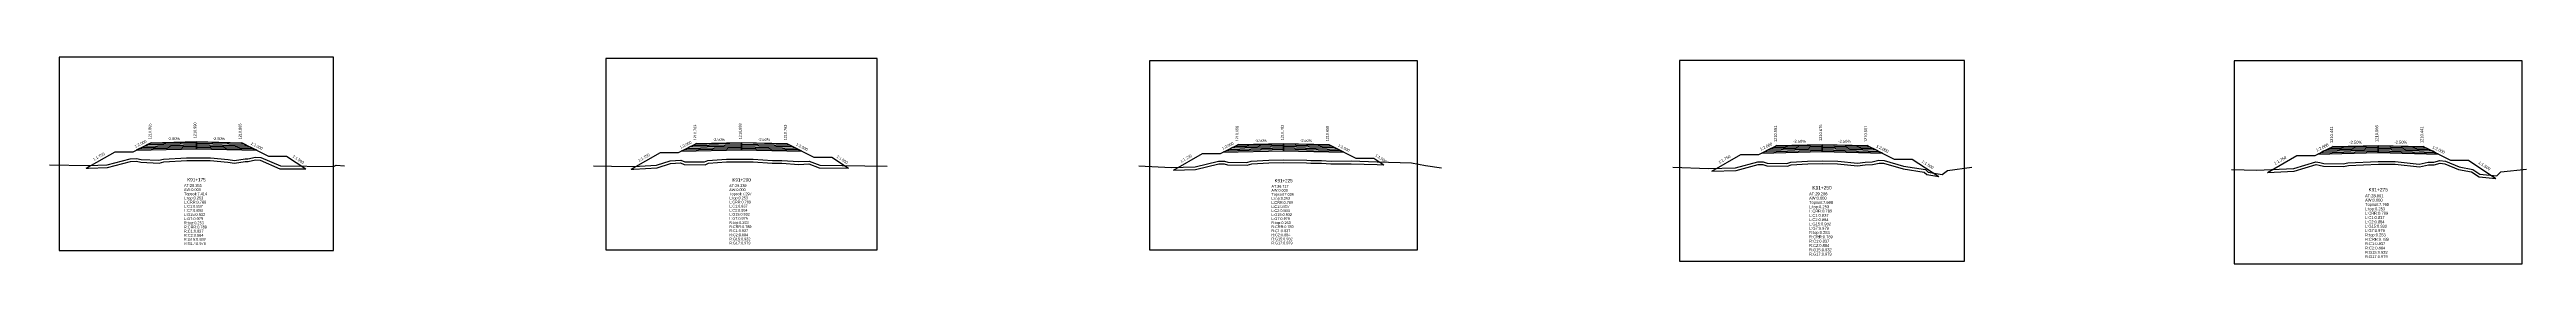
# Model space of a CAD drawing. Extents: x -7 to 78429, y 1189 to 1262.
# Drawn here: x 13505.5 to 13780.1, y 1197.4 to 1220.4 of the extents above; entities that cross this region are included whole.
import ezdxf
from ezdxf.enums import TextEntityAlignment as Align

# ---------------------------------------------------------------- set-up
doc = ezdxf.new("R2010")
doc.units = 0

msp = doc.modelspace()

# ---------------------------------------------------------------- linework, layer by layer
at = {"layer": 'A4_BORDER', "color": 7}
for points in [[(13506.58, 1198.883), (13536.998, 1198.883), (13536.998, 1220.391), (13506.58, 1220.391), (13506.58, 1198.883)], [(13567.177, 1198.952), (13597.273, 1198.952), (13597.273, 1220.232), (13567.177, 1220.232), (13567.177, 1198.952)], [(13627.458, 1198.972), (13657.158, 1198.972), (13657.158, 1219.972), (13627.458, 1219.972), (13627.458, 1198.972)], [(13686.21, 1197.686), (13717.792, 1197.686), (13717.792, 1220.016), (13686.21, 1220.016), (13686.21, 1197.686)], [(13747.687, 1197.391), (13779.615, 1197.391), (13779.615, 1219.965), (13747.687, 1219.965), (13747.687, 1197.391)]]:
    msp.add_lwpolyline(points, dxfattribs=at)
at = {"layer": 'CLEAR_GROUND', "color": 8}
for points in [[(13509.582, 1208.032), (13509.821, 1208.028), (13511.948, 1208.122), (13514.494, 1208.782), (13515.134, 1208.823), (13515.624, 1208.696), (13517.656, 1208.609), (13518.185, 1208.755), (13520.716, 1208.902), (13521.801, 1208.903), (13523.333, 1208.897), (13525.259, 1208.691), (13526.006, 1208.601), (13527.21, 1208.779), (13527.537, 1208.787), (13528.35, 1208.955), (13528.871, 1208.943), (13531.038, 1207.982), (13533.916, 1207.947)], [(13570, 1207.92), (13570.278, 1207.913), (13572.855, 1208.064), (13574.357, 1208.55), (13575.454, 1208.636), (13575.859, 1208.458), (13578.192, 1208.426), (13578.556, 1208.582), (13580.567, 1208.729), (13582.246, 1208.753), (13583.505, 1208.736), (13585.626, 1208.599), (13586.681, 1208.586), (13588.573, 1208.462), (13589.682, 1208.514), (13590.835, 1208.084), (13594.076, 1208.029)], [(13630.095, 1207.822), (13632.558, 1207.882), (13635.138, 1208.525), (13635.71, 1208.515), (13636.105, 1208.423), (13638.278, 1208.367), (13638.778, 1208.528), (13640.691, 1208.63), (13642.326, 1208.676), (13644.857, 1208.632), (13645.337, 1208.594), (13646.505, 1208.608), (13647.557, 1208.53), (13649.808, 1208.537), (13652.683, 1208.437), (13653.421, 1208.416)], [(13689.795, 1207.719), (13692.467, 1207.778), (13694.917, 1208.429), (13695.442, 1208.429), (13695.888, 1208.313), (13698.159, 1208.256), (13698.596, 1208.394), (13700.41, 1208.525), (13702.017, 1208.543), (13703.723, 1208.514), (13705.932, 1208.3), (13706.794, 1208.42), (13707.606, 1208.433), (13708.329, 1208.611), (13708.824, 1208.594), (13710.983, 1207.951), (13713.322, 1207.608), (13713.612, 1207.326), (13714.933, 1207.096)], [(13751.377, 1207.57), (13754.357, 1207.696), (13756.765, 1208.429), (13757.128, 1208.39), (13757.595, 1208.272), (13759.821, 1208.208), (13760.349, 1208.346), (13763.67, 1208.478), (13765.519, 1208.471), (13768.23, 1208.177), (13769.22, 1208.414), (13769.856, 1208.411), (13770.507, 1208.595), (13771.023, 1208.536), (13772.561, 1207.906), (13774.015, 1207.616), (13774.829, 1207.092), (13776.706, 1206.904)]]:
    msp.add_lwpolyline(points, dxfattribs=at)
at = {"layer": 'DESIGN_ROAD_TRIMMED', "color": 1}
for points in [[(13509.582, 1208.032), (13512.789, 1209.865), (13514.789, 1209.865), (13516.789, 1210.865), (13516.789, 1210.865), (13516.684, 1210.812), (13516.684, 1210.812), (13516.368, 1210.654), (13516.368, 1210.654), (13516.053, 1210.497), (13516.053, 1210.497), (13515.737, 1210.339), (13515.737, 1210.339), (13515.421, 1210.181), (13515.421, 1210.181), (13515.105, 1210.023), (13521.789, 1210.19), (13521.789, 1210.34), (13521.789, 1210.34), (13521.789, 1210.49), (13521.789, 1210.49), (13521.789, 1210.64), (13521.789, 1210.64), (13521.789, 1210.79), (13521.789, 1210.79), (13521.789, 1210.94), (13521.789, 1210.94), (13521.789, 1210.99), (13521.789, 1210.99), (13521.789, 1210.99), (13521.789, 1210.99), (13521.789, 1210.99), (13521.789, 1210.94), (13521.789, 1210.94), (13521.789, 1210.79), (13521.789, 1210.79), (13521.789, 1210.64), (13521.789, 1210.64), (13521.789, 1210.49), (13521.789, 1210.49), (13521.789, 1210.34), (13521.789, 1210.34), (13521.789, 1210.19), (13528.474, 1210.023), (13528.158, 1210.181), (13528.158, 1210.181), (13527.842, 1210.339), (13527.842, 1210.339), (13527.526, 1210.497), (13527.526, 1210.497), (13527.21, 1210.654), (13527.21, 1210.654), (13526.895, 1210.812), (13526.895, 1210.812), (13526.789, 1210.865), (13526.789, 1210.865), (13529.789, 1209.365), (13531.789, 1209.365), (13533.916, 1207.947)], [(13570, 1207.92), (13573.225, 1209.763), (13575.225, 1209.763), (13577.225, 1210.763), (13577.225, 1210.763), (13577.12, 1210.71), (13577.12, 1210.71), (13576.804, 1210.552), (13576.804, 1210.552), (13576.488, 1210.395), (13576.488, 1210.395), (13576.172, 1210.237), (13576.172, 1210.237), (13575.857, 1210.079), (13575.857, 1210.079), (13575.541, 1209.921), (13582.225, 1210.088), (13582.225, 1210.238), (13582.225, 1210.238), (13582.225, 1210.388), (13582.225, 1210.388), (13582.225, 1210.538), (13582.225, 1210.538), (13582.225, 1210.688), (13582.225, 1210.688), (13582.225, 1210.838), (13582.225, 1210.838), (13582.225, 1210.888), (13582.225, 1210.888), (13582.225, 1210.888), (13582.225, 1210.888), (13582.225, 1210.888), (13582.225, 1210.838), (13582.225, 1210.838), (13582.225, 1210.688), (13582.225, 1210.688), (13582.225, 1210.538), (13582.225, 1210.538), (13582.225, 1210.388), (13582.225, 1210.388), (13582.225, 1210.238), (13582.225, 1210.238), (13582.225, 1210.088), (13588.909, 1209.921), (13588.593, 1210.079), (13588.593, 1210.079), (13588.278, 1210.237), (13588.278, 1210.237), (13587.962, 1210.395), (13587.962, 1210.395), (13587.646, 1210.552), (13587.646, 1210.552), (13587.33, 1210.71), (13587.33, 1210.71), (13587.225, 1210.763), (13587.225, 1210.763), (13590.225, 1209.263), (13592.225, 1209.263), (13594.076, 1208.029)], [(13630.095, 1207.822), (13633.308, 1209.658), (13635.308, 1209.658), (13637.308, 1210.658), (13637.308, 1210.658), (13637.203, 1210.605), (13637.203, 1210.605), (13636.887, 1210.447), (13636.887, 1210.447), (13636.571, 1210.29), (13636.571, 1210.29), (13636.255, 1210.132), (13636.255, 1210.132), (13635.94, 1209.974), (13635.94, 1209.974), (13635.624, 1209.816), (13642.308, 1209.983), (13642.308, 1210.133), (13642.308, 1210.133), (13642.308, 1210.283), (13642.308, 1210.283), (13642.308, 1210.433), (13642.308, 1210.433), (13642.308, 1210.583), (13642.308, 1210.583), (13642.308, 1210.733), (13642.308, 1210.733), (13642.308, 1210.783), (13642.308, 1210.783), (13642.308, 1210.783), (13642.308, 1210.783), (13642.308, 1210.783), (13642.308, 1210.733), (13642.308, 1210.733), (13642.308, 1210.583), (13642.308, 1210.583), (13642.308, 1210.433), (13642.308, 1210.433), (13642.308, 1210.283), (13642.308, 1210.283), (13642.308, 1210.133), (13642.308, 1210.133), (13642.308, 1209.983), (13648.992, 1209.816), (13648.676, 1209.974), (13648.676, 1209.974), (13648.361, 1210.132), (13648.361, 1210.132), (13648.045, 1210.29), (13648.045, 1210.29), (13647.729, 1210.447), (13647.729, 1210.447), (13647.413, 1210.605), (13647.413, 1210.605), (13647.308, 1210.658), (13647.308, 1210.658), (13650.308, 1209.158), (13652.308, 1209.158), (13653.421, 1208.416)], [(13689.795, 1207.719), (13693.001, 1209.551), (13695.001, 1209.551), (13697.001, 1210.551), (13697.001, 1210.551), (13696.896, 1210.498), (13696.896, 1210.498), (13696.58, 1210.34), (13696.58, 1210.34), (13696.264, 1210.183), (13696.264, 1210.183), (13695.948, 1210.025), (13695.948, 1210.025), (13695.632, 1209.867), (13695.632, 1209.867), (13695.317, 1209.709), (13702.001, 1209.876), (13702.001, 1210.026), (13702.001, 1210.026), (13702.001, 1210.176), (13702.001, 1210.176), (13702.001, 1210.326), (13702.001, 1210.326), (13702.001, 1210.476), (13702.001, 1210.476), (13702.001, 1210.626), (13702.001, 1210.626), (13702.001, 1210.676), (13702.001, 1210.676), (13702.001, 1210.676), (13702.001, 1210.676), (13702.001, 1210.676), (13702.001, 1210.626), (13702.001, 1210.626), (13702.001, 1210.476), (13702.001, 1210.476), (13702.001, 1210.326), (13702.001, 1210.326), (13702.001, 1210.176), (13702.001, 1210.176), (13702.001, 1210.026), (13702.001, 1210.026), (13702.001, 1209.876), (13708.685, 1209.709), (13708.369, 1209.867), (13708.369, 1209.867), (13708.054, 1210.025), (13708.054, 1210.025), (13707.738, 1210.183), (13707.738, 1210.183), (13707.422, 1210.34), (13707.422, 1210.34), (13707.106, 1210.498), (13707.106, 1210.498), (13707.001, 1210.551), (13707.001, 1210.551), (13710.001, 1209.051), (13712.001, 1209.051), (13714.933, 1207.096)], [(13751.377, 1207.57), (13754.651, 1209.441), (13756.651, 1209.441), (13758.651, 1210.441), (13758.651, 1210.441), (13758.546, 1210.388), (13758.546, 1210.388), (13758.23, 1210.23), (13758.23, 1210.23), (13757.914, 1210.073), (13757.914, 1210.073), (13757.598, 1209.915), (13757.598, 1209.915), (13757.283, 1209.757), (13757.283, 1209.757), (13756.967, 1209.599), (13763.651, 1209.766), (13763.651, 1209.916), (13763.651, 1209.916), (13763.651, 1210.066), (13763.651, 1210.066), (13763.651, 1210.216), (13763.651, 1210.216), (13763.651, 1210.366), (13763.651, 1210.366), (13763.651, 1210.516), (13763.651, 1210.516), (13763.651, 1210.566), (13763.651, 1210.566), (13763.651, 1210.566), (13763.651, 1210.566), (13763.651, 1210.566), (13763.651, 1210.516), (13763.651, 1210.516), (13763.651, 1210.366), (13763.651, 1210.366), (13763.651, 1210.216), (13763.651, 1210.216), (13763.651, 1210.066), (13763.651, 1210.066), (13763.651, 1209.916), (13763.651, 1209.916), (13763.651, 1209.766), (13770.335, 1209.599), (13770.019, 1209.757), (13770.019, 1209.757), (13769.704, 1209.915), (13769.704, 1209.915), (13769.388, 1210.073), (13769.388, 1210.073), (13769.072, 1210.23), (13769.072, 1210.23), (13768.756, 1210.388), (13768.756, 1210.388), (13768.651, 1210.441), (13768.651, 1210.441), (13771.651, 1208.941), (13773.651, 1208.941), (13776.706, 1206.904)]]:
    msp.add_lwpolyline(points, dxfattribs=at)
at = {"layer": 'FINISHED_ROAD', "color": 2}
for points in [[(13512.789, 1209.865), (13514.789, 1209.865), (13516.789, 1210.865), (13516.789, 1210.865), (13521.789, 1210.99), (13526.789, 1210.865), (13526.789, 1210.865), (13529.789, 1209.365), (13531.789, 1209.365)], [(13573.225, 1209.763), (13575.225, 1209.763), (13577.225, 1210.763), (13577.225, 1210.763), (13582.225, 1210.888), (13587.225, 1210.763), (13587.225, 1210.763), (13590.225, 1209.263), (13592.225, 1209.263)], [(13633.308, 1209.658), (13635.308, 1209.658), (13637.308, 1210.658), (13637.308, 1210.658), (13642.308, 1210.783), (13647.308, 1210.658), (13647.308, 1210.658), (13650.308, 1209.158), (13652.308, 1209.158)], [(13693.001, 1209.551), (13695.001, 1209.551), (13697.001, 1210.551), (13697.001, 1210.551), (13702.001, 1210.676), (13707.001, 1210.551), (13707.001, 1210.551), (13710.001, 1209.051), (13712.001, 1209.051)], [(13754.651, 1209.441), (13756.651, 1209.441), (13758.651, 1210.441), (13758.651, 1210.441), (13763.651, 1210.566), (13768.651, 1210.441), (13768.651, 1210.441), (13771.651, 1208.941), (13773.651, 1208.941)]]:
    msp.add_lwpolyline(points, dxfattribs=at)
at = {"layer": 'LAYER_0', "color": 4}
for points in [[(13516.789, 1210.865), (13516.684, 1210.812), (13521.789, 1210.94), (13521.789, 1210.99)], [(13577.225, 1210.763), (13577.12, 1210.71), (13582.225, 1210.838), (13582.225, 1210.888)], [(13637.308, 1210.658), (13637.203, 1210.605), (13642.308, 1210.733), (13642.308, 1210.783)], [(13697.001, 1210.551), (13696.896, 1210.498), (13702.001, 1210.626), (13702.001, 1210.676)], [(13758.651, 1210.441), (13758.546, 1210.388), (13763.651, 1210.516), (13763.651, 1210.566)]]:
    msp.add_lwpolyline(points, dxfattribs=at)
at = {"layer": 'LAYER_1', "color": 4}
for points in [[(13516.684, 1210.812), (13516.368, 1210.654), (13521.789, 1210.79), (13521.789, 1210.94)], [(13577.12, 1210.71), (13576.804, 1210.552), (13582.225, 1210.688), (13582.225, 1210.838)], [(13637.203, 1210.605), (13636.887, 1210.447), (13642.308, 1210.583), (13642.308, 1210.733)], [(13696.896, 1210.498), (13696.58, 1210.34), (13702.001, 1210.476), (13702.001, 1210.626)], [(13758.546, 1210.388), (13758.23, 1210.23), (13763.651, 1210.366), (13763.651, 1210.516)]]:
    msp.add_lwpolyline(points, dxfattribs=at)
at = {"layer": 'LAYER_10', "color": 6}
for points in [[(13527.842, 1210.339), (13528.158, 1210.181), (13521.789, 1210.34), (13521.789, 1210.49)], [(13588.278, 1210.237), (13588.593, 1210.079), (13582.225, 1210.238), (13582.225, 1210.388)], [(13648.361, 1210.132), (13648.676, 1209.974), (13642.308, 1210.133), (13642.308, 1210.283)], [(13708.054, 1210.025), (13708.369, 1209.867), (13702.001, 1210.026), (13702.001, 1210.176)], [(13769.704, 1209.915), (13770.019, 1209.757), (13763.651, 1209.916), (13763.651, 1210.066)]]:
    msp.add_lwpolyline(points, dxfattribs=at)
at = {"layer": 'LAYER_11', "color": 6}
for points in [[(13528.158, 1210.181), (13528.474, 1210.023), (13521.789, 1210.19), (13521.789, 1210.34)], [(13588.593, 1210.079), (13588.909, 1209.921), (13582.225, 1210.088), (13582.225, 1210.238)], [(13648.676, 1209.974), (13648.992, 1209.816), (13642.308, 1209.983), (13642.308, 1210.133)], [(13708.369, 1209.867), (13708.685, 1209.709), (13702.001, 1209.876), (13702.001, 1210.026)], [(13770.019, 1209.757), (13770.335, 1209.599), (13763.651, 1209.766), (13763.651, 1209.916)]]:
    msp.add_lwpolyline(points, dxfattribs=at)
at = {"layer": 'LAYER_2', "color": 4}
for points in [[(13516.368, 1210.654), (13516.053, 1210.497), (13521.789, 1210.64), (13521.789, 1210.79)], [(13576.804, 1210.552), (13576.488, 1210.395), (13582.225, 1210.538), (13582.225, 1210.688)], [(13636.887, 1210.447), (13636.571, 1210.29), (13642.308, 1210.433), (13642.308, 1210.583)], [(13696.58, 1210.34), (13696.264, 1210.183), (13702.001, 1210.326), (13702.001, 1210.476)], [(13758.23, 1210.23), (13757.914, 1210.073), (13763.651, 1210.216), (13763.651, 1210.366)]]:
    msp.add_lwpolyline(points, dxfattribs=at)
at = {"layer": 'LAYER_3', "color": 4}
for points in [[(13516.053, 1210.497), (13515.737, 1210.339), (13521.789, 1210.49), (13521.789, 1210.64)], [(13576.488, 1210.395), (13576.172, 1210.237), (13582.225, 1210.388), (13582.225, 1210.538)], [(13636.571, 1210.29), (13636.255, 1210.132), (13642.308, 1210.283), (13642.308, 1210.433)], [(13696.264, 1210.183), (13695.948, 1210.025), (13702.001, 1210.176), (13702.001, 1210.326)], [(13757.914, 1210.073), (13757.598, 1209.915), (13763.651, 1210.066), (13763.651, 1210.216)]]:
    msp.add_lwpolyline(points, dxfattribs=at)
at = {"layer": 'LAYER_4', "color": 4}
for points in [[(13515.737, 1210.339), (13515.421, 1210.181), (13521.789, 1210.34), (13521.789, 1210.49)], [(13576.172, 1210.237), (13575.857, 1210.079), (13582.225, 1210.238), (13582.225, 1210.388)], [(13636.255, 1210.132), (13635.94, 1209.974), (13642.308, 1210.133), (13642.308, 1210.283)], [(13695.948, 1210.025), (13695.632, 1209.867), (13702.001, 1210.026), (13702.001, 1210.176)], [(13757.598, 1209.915), (13757.283, 1209.757), (13763.651, 1209.916), (13763.651, 1210.066)]]:
    msp.add_lwpolyline(points, dxfattribs=at)
at = {"layer": 'LAYER_5', "color": 4}
for points in [[(13515.421, 1210.181), (13515.105, 1210.023), (13521.789, 1210.19), (13521.789, 1210.34)], [(13575.857, 1210.079), (13575.541, 1209.921), (13582.225, 1210.088), (13582.225, 1210.238)], [(13635.94, 1209.974), (13635.624, 1209.816), (13642.308, 1209.983), (13642.308, 1210.133)], [(13695.632, 1209.867), (13695.317, 1209.709), (13702.001, 1209.876), (13702.001, 1210.026)], [(13757.283, 1209.757), (13756.967, 1209.599), (13763.651, 1209.766), (13763.651, 1209.916)]]:
    msp.add_lwpolyline(points, dxfattribs=at)
at = {"layer": 'LAYER_6', "color": 6}
for points in [[(13526.789, 1210.865), (13526.895, 1210.812), (13521.789, 1210.94), (13521.789, 1210.99)], [(13587.225, 1210.763), (13587.33, 1210.71), (13582.225, 1210.838), (13582.225, 1210.888)], [(13647.308, 1210.658), (13647.413, 1210.605), (13642.308, 1210.733), (13642.308, 1210.783)], [(13707.001, 1210.551), (13707.106, 1210.498), (13702.001, 1210.626), (13702.001, 1210.676)], [(13768.651, 1210.441), (13768.756, 1210.388), (13763.651, 1210.516), (13763.651, 1210.566)]]:
    msp.add_lwpolyline(points, dxfattribs=at)
at = {"layer": 'LAYER_7', "color": 6}
for points in [[(13526.895, 1210.812), (13527.21, 1210.654), (13521.789, 1210.79), (13521.789, 1210.94)], [(13587.33, 1210.71), (13587.646, 1210.552), (13582.225, 1210.688), (13582.225, 1210.838)], [(13647.413, 1210.605), (13647.729, 1210.447), (13642.308, 1210.583), (13642.308, 1210.733)], [(13707.106, 1210.498), (13707.422, 1210.34), (13702.001, 1210.476), (13702.001, 1210.626)], [(13768.756, 1210.388), (13769.072, 1210.23), (13763.651, 1210.366), (13763.651, 1210.516)]]:
    msp.add_lwpolyline(points, dxfattribs=at)
at = {"layer": 'LAYER_8', "color": 6}
for points in [[(13527.21, 1210.654), (13527.526, 1210.497), (13521.789, 1210.64), (13521.789, 1210.79)], [(13587.646, 1210.552), (13587.962, 1210.395), (13582.225, 1210.538), (13582.225, 1210.688)], [(13647.729, 1210.447), (13648.045, 1210.29), (13642.308, 1210.433), (13642.308, 1210.583)], [(13707.422, 1210.34), (13707.738, 1210.183), (13702.001, 1210.326), (13702.001, 1210.476)], [(13769.072, 1210.23), (13769.388, 1210.073), (13763.651, 1210.216), (13763.651, 1210.366)]]:
    msp.add_lwpolyline(points, dxfattribs=at)
at = {"layer": 'LAYER_9', "color": 6}
for points in [[(13527.526, 1210.497), (13527.842, 1210.339), (13521.789, 1210.49), (13521.789, 1210.64)], [(13587.962, 1210.395), (13588.278, 1210.237), (13582.225, 1210.388), (13582.225, 1210.538)], [(13648.045, 1210.29), (13648.361, 1210.132), (13642.308, 1210.283), (13642.308, 1210.433)], [(13707.738, 1210.183), (13708.054, 1210.025), (13702.001, 1210.176), (13702.001, 1210.326)], [(13769.388, 1210.073), (13769.704, 1209.915), (13763.651, 1210.066), (13763.651, 1210.216)]]:
    msp.add_lwpolyline(points, dxfattribs=at)
at = {"layer": 'NATURAL_GROUND', "color": 3}
for points in [[(13505.508, 1208.406), (13509.817, 1208.328), (13511.903, 1208.42), (13514.446, 1209.08), (13515.162, 1209.125), (13515.668, 1208.994), (13517.621, 1208.911), (13518.135, 1209.053), (13520.707, 1209.202), (13521.801, 1209.203), (13523.349, 1209.197), (13525.292, 1208.989), (13526.001, 1208.904), (13527.184, 1209.079), (13527.503, 1209.086), (13528.322, 1209.256), (13528.938, 1209.241), (13531.103, 1208.281), (13536.991, 1208.21), (13537.269, 1208.369), (13538.197, 1208.3)], [(13565.798, 1208.297), (13567.806, 1208.278), (13570.273, 1208.213), (13572.799, 1208.361), (13574.298, 1208.846), (13575.506, 1208.941), (13575.924, 1208.757), (13578.132, 1208.727), (13578.484, 1208.878), (13580.554, 1209.029), (13582.246, 1209.053), (13583.517, 1209.036), (13585.638, 1208.899), (13586.693, 1208.886), (13588.576, 1208.762), (13589.729, 1208.817), (13590.892, 1208.383), (13598.354, 1208.256)], [(13626.25, 1208.282), (13629.835, 1208.116), (13632.518, 1208.181), (13635.104, 1208.826), (13635.747, 1208.814), (13636.143, 1208.722), (13638.235, 1208.668), (13638.723, 1208.825), (13640.679, 1208.93), (13642.324, 1208.976), (13644.871, 1208.932), (13645.347, 1208.894), (13646.514, 1208.908), (13647.568, 1208.83), (13649.813, 1208.837), (13652.692, 1208.737), (13656.491, 1208.629), (13658.034, 1208.326), (13659.818, 1208.074)], [(13685.465, 1208.164), (13689.413, 1208.011), (13692.425, 1208.077), (13694.878, 1208.729), (13695.48, 1208.729), (13695.93, 1208.612), (13698.116, 1208.557), (13698.539, 1208.691), (13700.398, 1208.825), (13702.018, 1208.843), (13703.74, 1208.814), (13705.926, 1208.602), (13706.771, 1208.72), (13707.567, 1208.732), (13708.298, 1208.912), (13708.873, 1208.892), (13711.048, 1208.245), (13713.461, 1207.891), (13713.755, 1207.606), (13715.329, 1207.332), (13715.923, 1207.768), (13718.609, 1208.151)], [(13747.376, 1207.893), (13750.208, 1207.821), (13754.306, 1207.994), (13756.736, 1208.734), (13757.181, 1208.686), (13757.637, 1208.571), (13759.787, 1208.509), (13760.305, 1208.644), (13763.665, 1208.778), (13765.536, 1208.771), (13768.211, 1208.481), (13769.185, 1208.714), (13769.815, 1208.711), (13770.482, 1208.9), (13771.098, 1208.829), (13772.648, 1208.195), (13774.13, 1207.899), (13774.931, 1207.383), (13776.804, 1207.196), (13777.265, 1207.631), (13780.09, 1207.934)]]:
    msp.add_lwpolyline(points, dxfattribs=at)
at = {"layer": 'STRUCTURE_LEFT', "color": 4}
for points in [[(13516.789, 1210.865), (13516.684, 1210.812), (13516.684, 1210.812), (13516.368, 1210.654), (13516.368, 1210.654), (13516.053, 1210.497), (13516.053, 1210.497), (13515.737, 1210.339), (13515.737, 1210.339), (13515.421, 1210.181), (13515.421, 1210.181), (13515.105, 1210.023), (13521.789, 1210.19), (13521.789, 1210.34), (13521.789, 1210.34), (13521.789, 1210.49), (13521.789, 1210.49), (13521.789, 1210.64), (13521.789, 1210.64), (13521.789, 1210.79), (13521.789, 1210.79), (13521.789, 1210.94), (13521.789, 1210.94), (13521.789, 1210.99), (13521.789, 1210.99)], [(13577.225, 1210.763), (13577.12, 1210.71), (13577.12, 1210.71), (13576.804, 1210.552), (13576.804, 1210.552), (13576.488, 1210.395), (13576.488, 1210.395), (13576.172, 1210.237), (13576.172, 1210.237), (13575.857, 1210.079), (13575.857, 1210.079), (13575.541, 1209.921), (13582.225, 1210.088), (13582.225, 1210.238), (13582.225, 1210.238), (13582.225, 1210.388), (13582.225, 1210.388), (13582.225, 1210.538), (13582.225, 1210.538), (13582.225, 1210.688), (13582.225, 1210.688), (13582.225, 1210.838), (13582.225, 1210.838), (13582.225, 1210.888), (13582.225, 1210.888)], [(13637.308, 1210.658), (13637.203, 1210.605), (13637.203, 1210.605), (13636.887, 1210.447), (13636.887, 1210.447), (13636.571, 1210.29), (13636.571, 1210.29), (13636.255, 1210.132), (13636.255, 1210.132), (13635.94, 1209.974), (13635.94, 1209.974), (13635.624, 1209.816), (13642.308, 1209.983), (13642.308, 1210.133), (13642.308, 1210.133), (13642.308, 1210.283), (13642.308, 1210.283), (13642.308, 1210.433), (13642.308, 1210.433), (13642.308, 1210.583), (13642.308, 1210.583), (13642.308, 1210.733), (13642.308, 1210.733), (13642.308, 1210.783), (13642.308, 1210.783)], [(13697.001, 1210.551), (13696.896, 1210.498), (13696.896, 1210.498), (13696.58, 1210.34), (13696.58, 1210.34), (13696.264, 1210.183), (13696.264, 1210.183), (13695.948, 1210.025), (13695.948, 1210.025), (13695.632, 1209.867), (13695.632, 1209.867), (13695.317, 1209.709), (13702.001, 1209.876), (13702.001, 1210.026), (13702.001, 1210.026), (13702.001, 1210.176), (13702.001, 1210.176), (13702.001, 1210.326), (13702.001, 1210.326), (13702.001, 1210.476), (13702.001, 1210.476), (13702.001, 1210.626), (13702.001, 1210.626), (13702.001, 1210.676), (13702.001, 1210.676)], [(13758.651, 1210.441), (13758.546, 1210.388), (13758.546, 1210.388), (13758.23, 1210.23), (13758.23, 1210.23), (13757.914, 1210.073), (13757.914, 1210.073), (13757.598, 1209.915), (13757.598, 1209.915), (13757.283, 1209.757), (13757.283, 1209.757), (13756.967, 1209.599), (13763.651, 1209.766), (13763.651, 1209.916), (13763.651, 1209.916), (13763.651, 1210.066), (13763.651, 1210.066), (13763.651, 1210.216), (13763.651, 1210.216), (13763.651, 1210.366), (13763.651, 1210.366), (13763.651, 1210.516), (13763.651, 1210.516), (13763.651, 1210.566), (13763.651, 1210.566)]]:
    msp.add_lwpolyline(points, dxfattribs=at)
at = {"layer": 'STRUCTURE_RIGHT', "color": 6}
for points in [[(13521.789, 1210.99), (13521.789, 1210.99), (13521.789, 1210.94), (13521.789, 1210.94), (13521.789, 1210.79), (13521.789, 1210.79), (13521.789, 1210.64), (13521.789, 1210.64), (13521.789, 1210.49), (13521.789, 1210.49), (13521.789, 1210.34), (13521.789, 1210.34), (13521.789, 1210.19), (13528.474, 1210.023), (13528.158, 1210.181), (13528.158, 1210.181), (13527.842, 1210.339), (13527.842, 1210.339), (13527.526, 1210.497), (13527.526, 1210.497), (13527.21, 1210.654), (13527.21, 1210.654), (13526.895, 1210.812), (13526.895, 1210.812), (13526.789, 1210.865)], [(13582.225, 1210.888), (13582.225, 1210.888), (13582.225, 1210.838), (13582.225, 1210.838), (13582.225, 1210.688), (13582.225, 1210.688), (13582.225, 1210.538), (13582.225, 1210.538), (13582.225, 1210.388), (13582.225, 1210.388), (13582.225, 1210.238), (13582.225, 1210.238), (13582.225, 1210.088), (13588.909, 1209.921), (13588.593, 1210.079), (13588.593, 1210.079), (13588.278, 1210.237), (13588.278, 1210.237), (13587.962, 1210.395), (13587.962, 1210.395), (13587.646, 1210.552), (13587.646, 1210.552), (13587.33, 1210.71), (13587.33, 1210.71), (13587.225, 1210.763)], [(13642.308, 1210.783), (13642.308, 1210.783), (13642.308, 1210.733), (13642.308, 1210.733), (13642.308, 1210.583), (13642.308, 1210.583), (13642.308, 1210.433), (13642.308, 1210.433), (13642.308, 1210.283), (13642.308, 1210.283), (13642.308, 1210.133), (13642.308, 1210.133), (13642.308, 1209.983), (13648.992, 1209.816), (13648.676, 1209.974), (13648.676, 1209.974), (13648.361, 1210.132), (13648.361, 1210.132), (13648.045, 1210.29), (13648.045, 1210.29), (13647.729, 1210.447), (13647.729, 1210.447), (13647.413, 1210.605), (13647.413, 1210.605), (13647.308, 1210.658)], [(13702.001, 1210.676), (13702.001, 1210.676), (13702.001, 1210.626), (13702.001, 1210.626), (13702.001, 1210.476), (13702.001, 1210.476), (13702.001, 1210.326), (13702.001, 1210.326), (13702.001, 1210.176), (13702.001, 1210.176), (13702.001, 1210.026), (13702.001, 1210.026), (13702.001, 1209.876), (13708.685, 1209.709), (13708.369, 1209.867), (13708.369, 1209.867), (13708.054, 1210.025), (13708.054, 1210.025), (13707.738, 1210.183), (13707.738, 1210.183), (13707.422, 1210.34), (13707.422, 1210.34), (13707.106, 1210.498), (13707.106, 1210.498), (13707.001, 1210.551)], [(13763.651, 1210.566), (13763.651, 1210.566), (13763.651, 1210.516), (13763.651, 1210.516), (13763.651, 1210.366), (13763.651, 1210.366), (13763.651, 1210.216), (13763.651, 1210.216), (13763.651, 1210.066), (13763.651, 1210.066), (13763.651, 1209.916), (13763.651, 1209.916), (13763.651, 1209.766), (13770.335, 1209.599), (13770.019, 1209.757), (13770.019, 1209.757), (13769.704, 1209.915), (13769.704, 1209.915), (13769.388, 1210.073), (13769.388, 1210.073), (13769.072, 1210.23), (13769.072, 1210.23), (13768.756, 1210.388), (13768.756, 1210.388), (13768.651, 1210.441)]]:
    msp.add_lwpolyline(points, dxfattribs=at)

# ---------------------------------------------------------------- texts
at = {"layer": 'INFO_TEXT'}
for s, height, p in [('AT:28.355', 0.31, (13520.407, 1205.95)), ('AW:0.000', 0.31, (13520.407, 1205.489)), ('AT:29.339', 0.3, (13580.857, 1205.944)), ('AW:0.000', 0.3, (13580.857, 1205.488)), ('AT:26.717', 0.3, (13640.958, 1205.872)), ('AW:0.000', 0.3, (13640.958, 1205.422)), ('Topsoil:7.414', 0.31, (13520.407, 1205.028)), ('L:top:0.253', 0.31, (13520.407, 1204.567)), ('L:CRR:0.789', 0.31, (13520.407, 1204.106)), ('L:C1:0.837', 0.31, (13520.407, 1203.646)), ('L:C2:0.884', 0.31, (13520.407, 1203.185)), ('L:G15:0.932', 0.31, (13520.407, 1202.724)), ('Topsoil:7.297', 0.3, (13580.857, 1205.032)), ('L:top:0.253', 0.3, (13580.857, 1204.576)), ('L:CRR:0.789', 0.3, (13580.857, 1204.12)), ('L:C1:0.837', 0.3, (13580.857, 1203.664)), ('L:C2:0.884', 0.3, (13580.857, 1203.208)), ('L:G15:0.932', 0.3, (13580.857, 1202.752)), ('Topsoil:7.036', 0.3, (13640.958, 1204.972)), ('L:top:0.253', 0.3, (13640.958, 1204.522)), ('L:CRR:0.789', 0.3, (13640.958, 1204.072)), ('L:C1:0.837', 0.3, (13640.958, 1203.622)), ('L:C2:0.884', 0.3, (13640.958, 1203.172)), ('L:G15:0.932', 0.3, (13640.958, 1202.722)), ('AT:29.286', 0.32, (13700.565, 1205.023)), ('AW:0.000', 0.32, (13700.565, 1204.544)), ('Topsoil:7.668', 0.32, (13700.565, 1204.066)), ('L:top:0.253', 0.32, (13700.565, 1203.587)), ('L:CRR:0.789', 0.32, (13700.565, 1203.109)), ('L:C1:0.837', 0.32, (13700.565, 1202.63)), ('AT:28.901', 0.32, (13762.2, 1204.808)), ('AW:0.000', 0.32, (13762.2, 1204.324)), ('Topsoil:7.760', 0.32, (13762.2, 1203.841)), ('L:top:0.253', 0.32, (13762.2, 1203.357)), ('L:CRR:0.789', 0.32, (13762.2, 1202.873)), ('L:C1:0.837', 0.32, (13762.2, 1202.389)), ('L:G7:0.979', 0.31, (13520.407, 1202.263)), ('R:top:0.253', 0.31, (13520.407, 1201.802)), ('R:CRR:0.789', 0.31, (13520.407, 1201.341)), ('R:C1:0.837', 0.31, (13520.407, 1200.88)), ('R:C2:0.884', 0.31, (13520.407, 1200.419)), ('R:G15:0.932', 0.31, (13520.407, 1199.959)), ('L:G7:0.979', 0.3, (13580.857, 1202.296)), ('R:top:0.253', 0.3, (13580.857, 1201.84)), ('R:CRR:0.789', 0.3, (13580.857, 1201.384)), ('R:C1:0.837', 0.3, (13580.857, 1200.928)), ('R:C2:0.884', 0.3, (13580.857, 1200.472)), ('R:G15:0.932', 0.3, (13580.857, 1200.016)), ('L:G7:0.979', 0.3, (13640.958, 1202.272)), ('R:top:0.253', 0.3, (13640.958, 1201.822)), ('R:CRR:0.789', 0.3, (13640.958, 1201.372)), ('R:C1:0.837', 0.3, (13640.958, 1200.922)), ('R:C2:0.884', 0.3, (13640.958, 1200.472)), ('R:G15:0.932', 0.3, (13640.958, 1200.022)), ('L:C2:0.884', 0.32, (13700.565, 1202.152)), ('L:G15:0.932', 0.32, (13700.565, 1201.673)), ('L:G7:0.979', 0.32, (13700.565, 1201.195)), ('R:top:0.253', 0.32, (13700.565, 1200.716)), ('R:CRR:0.789', 0.32, (13700.565, 1200.238)), ('R:C1:0.837', 0.32, (13700.565, 1199.759)), ('L:C2:0.884', 0.32, (13762.2, 1201.906)), ('L:G15:0.932', 0.32, (13762.2, 1201.422)), ('L:G7:0.979', 0.32, (13762.2, 1200.938)), ('R:top:0.253', 0.32, (13762.2, 1200.454)), ('R:CRR:0.789', 0.32, (13762.2, 1199.971)), ('R:G17:0.979', 0.31, (13520.407, 1199.498)), ('R:G17:0.979', 0.3, (13580.857, 1199.56)), ('R:G17:0.979', 0.3, (13640.958, 1199.572)), ('R:C2:0.884', 0.32, (13700.565, 1199.281)), ('R:G15:0.932', 0.32, (13700.565, 1198.802)), ('R:G17:0.979', 0.32, (13700.565, 1198.324)), ('R:C1:0.837', 0.32, (13762.2, 1199.487)), ('R:C2:0.884', 0.32, (13762.2, 1199.003)), ('R:G15:0.932', 0.32, (13762.2, 1198.519)), ('R:G17:0.979', 0.32, (13762.2, 1198.036))]:
    msp.add_text(s, height=height, dxfattribs=at).set_placement(p)
at = {"layer": 'LEFT_TEXT_H'}
for s, height, p in [('1210.865', 0.307, (13516.789, 1211.234)), ('1210.763', 0.304, (13577.225, 1211.128)), ('1210.658', 0.3, (13637.308, 1211.018)), ('1210.551', 0.319, (13697.001, 1210.934)), ('1210.441', 0.322, (13758.651, 1210.828))]:
    msp.add_text(s, height=height, rotation=90, dxfattribs=at).set_placement(p)
at = {"layer": 'POINT_TEXT_H'}
for s, height, p in [('1210.990', 0.307, (13521.789, 1211.359)), ('1210.888', 0.304, (13582.225, 1211.253)), ('1210.783', 0.3, (13642.308, 1211.143)), ('1210.676', 0.319, (13702.001, 1211.059)), ('1210.566', 0.322, (13763.651, 1210.953))]:
    msp.add_text(s, height=height, rotation=90, dxfattribs=at).set_placement(p)
at = {"layer": 'RIGHT_TEXT_H'}
for s, height, p in [('1210.865', 0.307, (13526.789, 1211.234)), ('1210.763', 0.304, (13587.225, 1211.128)), ('1210.658', 0.3, (13647.308, 1211.018)), ('1210.551', 0.319, (13707.001, 1210.934)), ('1210.441', 0.322, (13768.651, 1210.828))]:
    msp.add_text(s, height=height, rotation=90, dxfattribs=at).set_placement(p)
at = {"layer": 'SLOPE_left'}
for s, height, rotation, p in [('1:2.000', 0.307, 26.565, (13515.707, 1210.53)), ('1:2.000', 0.304, 26.565, (13576.143, 1210.426)), ('1:2.000', 0.3, 26.565, (13636.228, 1210.319)), ('1:1.750', 0.307, 29.745, (13511.094, 1209.109)), ('1:1.750', 0.304, 29.745, (13571.522, 1209)), ('1:1.750', 0.3, 29.745, (13631.612, 1208.896)), ('1:1.750', 0.319, 29.745, (13691.303, 1208.801)), ('1:2.000', 0.319, 26.565, (13695.915, 1210.222)), ('1:1.750', 0.322, 29.745, (13752.918, 1208.674)), ('1:2.000', 0.322, 26.565, (13757.564, 1210.114))]:
    msp.add_text(s, height=height, rotation=rotation, dxfattribs=at).set_placement(p, align=Align.BOTTOM_CENTER)
at = {"layer": 'SLOPE_right'}
for s, height, rotation, p in [('1:2.000', 0.307, -26.565, (13528.372, 1210.28)), ('1:1.500', 0.307, -33.69, (13532.955, 1208.809)), ('1:2.000', 0.304, -26.565, (13588.807, 1210.176)), ('1:1.500', 0.304, -33.69, (13593.252, 1208.798)), ('1:2.000', 0.3, -26.565, (13648.889, 1210.069)), ('1:1.500', 0.3, -33.69, (13652.964, 1208.937)), ('1:2.000', 0.319, -26.565, (13708.587, 1209.972)), ('1:1.500', 0.319, -33.69, (13713.573, 1208.233)), ('1:2.000', 0.322, -26.565, (13770.238, 1209.864)), ('1:1.500', 0.322, -33.69, (13775.286, 1208.084))]:
    msp.add_text(s, height=height, rotation=rotation, dxfattribs=at).set_placement(p, align=Align.BOTTOM_CENTER)
at = {"layer": 'SLOPE_TEXT'}
for height, p in [(0.307, (13519.289, 1211.173)), (0.307, (13524.289, 1211.173)), (0.304, (13579.725, 1211.069)), (0.304, (13584.725, 1211.069)), (0.3, (13639.808, 1210.96)), (0.3, (13644.808, 1210.96)), (0.319, (13699.501, 1210.869)), (0.319, (13704.501, 1210.869)), (0.322, (13761.151, 1210.761)), (0.322, (13766.151, 1210.761))]:
    msp.add_text('-2.50%', height=height, dxfattribs=at).set_placement(p, align=Align.CENTER)
at = {"layer": 'STATION_TITLE'}
for s, height, p in [('K91+175', 0.369, (13521.789, 1206.564)), ('K91+200', 0.365, (13582.225, 1206.552)), ('K91+225', 0.36, (13642.308, 1206.472)), ('K91+250', 0.383, (13702.001, 1205.661)), ('K91+275', 0.387, (13763.651, 1205.453))]:
    msp.add_text(s, height=height, dxfattribs=at).set_placement(p, align=Align.CENTER)

doc.saveas('drawing.dxf')
